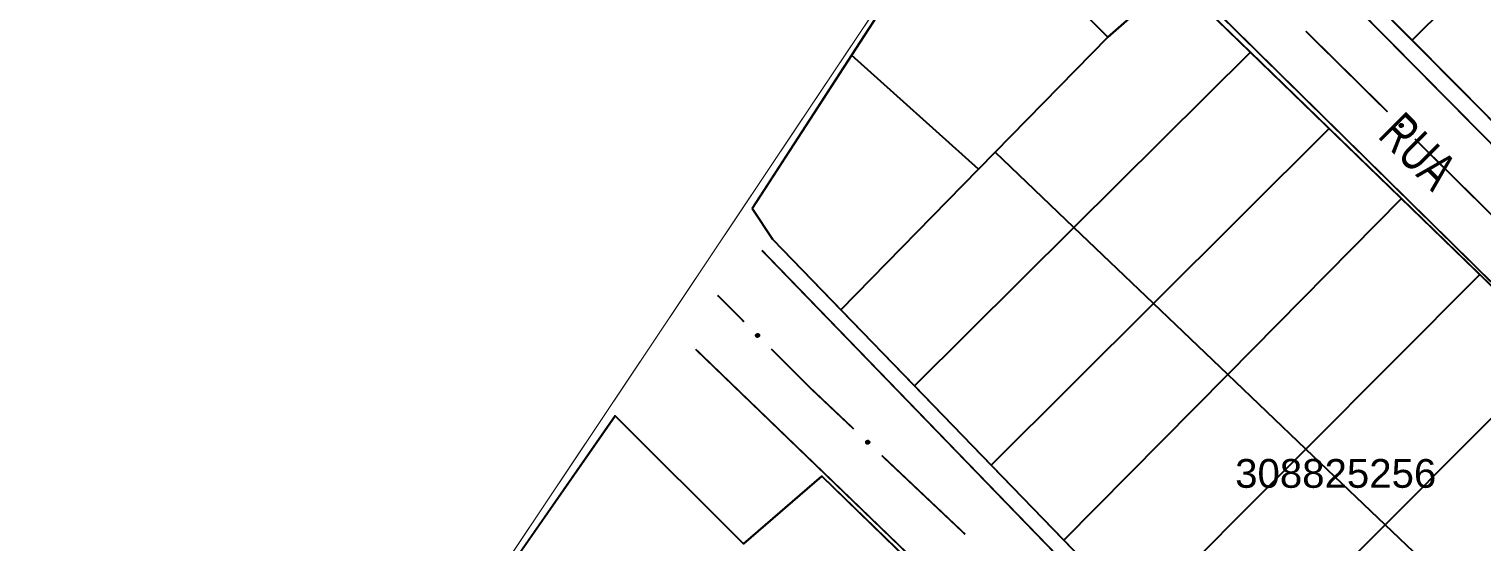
# Model space of a CAD drawing. Extents: x 205150 to 206910, y 4858726 to 4860849.
# Drawn here: x 205389.5 to 205541, y 4860422.2 to 4860475.7 of the extents above; entities that cross this region are included whole.
import ezdxf

# ---------------------------------------------------------------- set-up
doc = ezdxf.new("R2010")
doc.units = 0
doc.header["$LTSCALE"] = 1.5
doc.header["$MEASUREMENT"] = 0
for name, color, linetype in [('CD-MALHA-LOTES', 7, 'CONTINUOUS'), ('CD_TXT_QUADRA', 7, 'CONTINUOUS'), ('LM-LIM-SETOR-FISCAL', 7, 'CONTINUOUS'), ('RU-QUADRAS', 6, 'CONTINUOUS'), ('SV-EIXO-RUA-N-PAV', 6, 'CONTINUOUS'), ('SV-RUA-NAO-PAV-S-GUIA-C-GUIA', 7, 'CONTINUOUS'), ('SV-TXT-RUA-N-PAV-S-GUIA-C-GUIA', 7, 'CONTINUOUS')]:
    doc.layers.add(name, color=color, linetype=linetype)
doc.styles.add('ARIAL', font='ARIAL.TTF')
doc.linetypes.add('Limite', pattern='A,20,-3,[130,ltypeshp.shx,S=6.35,R=0,X=0,Y=0],-3,20', length=46)

msp = doc.modelspace()

# ---------------------------------------------------------------- linework, layer by layer
at = {"layer": 'CD-MALHA-LOTES'}
for points in [[(205533.77, 4860474.5), (205551.89, 4860492.47)], [(205502.04, 4860474.81), (205486.56, 4860490.29), (205475.31, 4860472.94)], [(205533.77, 4860474.5), (205526.03, 4860482.3)], [(205502.04, 4860474.81), (205508.98, 4860480.95), (205516.92, 4860473.26)], [(205490.28, 4860462.81), (205502.04, 4860474.81)], [(205541.92, 4860466.29), (205533.77, 4860474.5)], [(205475.31, 4860472.94), (205464.93, 4860456.94), (205467.07, 4860453.74), (205474.18, 4860446.39)], [(205488.55, 4860461.05), (205475.31, 4860472.94)], [(205498.5, 4860454.96), (205516.92, 4860473.26)], [(205525.12, 4860465.3), (205516.92, 4860473.26)], [(205506.79, 4860447.04), (205525.12, 4860465.3)], [(205532.66, 4860457.98), (205525.12, 4860465.3)], [(205488.55, 4860461.05), (205490.28, 4860462.81)], [(205498.5, 4860454.96), (205490.28, 4860462.81)], [(205474.18, 4860446.39), (205488.55, 4860461.05)], [(205514.53, 4860439.64), (205532.66, 4860457.98)], [(205540.84, 4860450.05), (205532.66, 4860457.98)], [(205481.87, 4860438.44), (205498.5, 4860454.96)], [(205506.79, 4860447.04), (205498.5, 4860454.96)], [(205522.69, 4860431.85), (205540.84, 4860450.05)], [(205549.04, 4860442.1), (205540.84, 4860450.05)], [(205489.86, 4860430.18), (205506.79, 4860447.04)], [(205514.53, 4860439.64), (205506.79, 4860447.04)], [(205474.18, 4860446.39), (205481.87, 4860438.44)], [(205530.97, 4860423.94), (205549.04, 4860442.1)], [(205497.43, 4860422.35), (205514.53, 4860439.64)], [(205522.69, 4860431.85), (205514.53, 4860439.64)], [(205481.87, 4860438.44), (205489.86, 4860430.18)], [(205438.77, 4860418.23), (205450.65, 4860435.33), (205464.02, 4860421.97)], [(205505.19, 4860414.33), (205522.69, 4860431.85)], [(205530.97, 4860423.94), (205522.69, 4860431.85)], [(205489.86, 4860430.18), (205497.43, 4860422.35)], [(205464.02, 4860421.97), (205472.2, 4860429.04), (205481.05, 4860420.42)], [(205513.19, 4860406.06), (205530.97, 4860423.94)], [(205539.19, 4860416.08), (205530.97, 4860423.94)], [(205497.43, 4860422.35), (205505.19, 4860414.33)]]:
    msp.add_lwpolyline(points, dxfattribs=at)
at = {"layer": 'LM-LIM-SETOR-FISCAL', "linetype": 'Limite', "ltscale": 0.1, "const_width": 0.13, "flags": 128}
msp.add_lwpolyline([(205319.29, 4860270.52), (205308.71, 4860256.67), (205305.78, 4860258.84), (205287.54, 4860237.69), (205276.64, 4860225.85), (205246.75, 4860195.21), (205217.93, 4860166.62), (205205.07, 4860154.22), (205154.16, 4860103.62), (205198.33, 4860053.28), (205217.33, 4860073.87), (205228.31, 4860086.13), (205238.29, 4860095.9), (205249.21, 4860104.33), (205257.45, 4860109.18), (205264.02, 4860112.21), (205279.18, 4860117.77), (205286.26, 4860119.79), (205298.64, 4860121.61), (205309.27, 4860122.88), (205318.87, 4860123.38), (205330.48, 4860123.39), (205348.91, 4860120.43), (205359.29, 4860117.56), (205368.87, 4860113.52), (205387.79, 4860104.36), (205416.55, 4860084.92), (205427.35, 4860072.78), (205437.08, 4860059.62), (205479.77, 4859996.22), (205490.09, 4859981.19), (205507.28, 4859955.95), (205301.82, 4859758.53), (205304.27, 4859754.35), (205308.51, 4859743.48), (205314.17, 4859730.07), (205319.34, 4859714.73), (205318.69, 4859702.13), (205317.26, 4859690.64), (205315.74, 4859682.13), (205314.47, 4859670.89), (205312.89, 4859663.45), (205309.4, 4859652.21), (205307.5, 4859644.78), (205307.82, 4859635.75), (205310.04, 4859627.84), (205314.31, 4859618.34), (205319.85, 4859606.63), (205326.97, 4859596.97), (205332.19, 4859589.73), (205339.8, 4859581.22), (205346.76, 4859572.51), (205354, 4859559.81), (205353.39, 4859552.98), (205353.27, 4859547.01), (205355.22, 4859540.43), (205360.95, 4859533.08), (205371.88, 4859519.43), (205377.63, 4859512.44), (205385.79, 4859503.96), (205396.46, 4859500.67), (205404.7, 4859492.02), (205412.93, 4859478.57), (205420.22, 4859461.9), (205423.63, 4859449.31), (205425.2, 4859433.83), (205427.41, 4859417.81), (205434.87, 4859380.22), (205437.8, 4859372.3), (205447.24, 4859361.81), (205453.54, 4859349.48), (205459.05, 4859329.54), (205466.92, 4859311.43), (205476.36, 4859294.25), (205487.12, 4859281.65), (205492.89, 4859272.47), (205496.57, 4859259.35), (205503.39, 4859250.69), (205510.74, 4859242.04), (205513.88, 4859233.64), (205518.87, 4859225.77), (205525.3, 4859218.82), (205532.12, 4859213.83), (205535.79, 4859207.8), (205538.94, 4859201.5), (205542.88, 4859195.99), (205547.34, 4859189.96), (205548.12, 4859187.59), (205557.31, 4859181.03), (205563.87, 4859170.28), (205572.52, 4859159), (205575.67, 4859152.83), (205573.49, 4859146.26), (205574.41, 4859107.72), (205574.1, 4859102.45), (205570.43, 4859091.7), (205564.13, 4859081.46), (205558.88, 4859071.49), (205553.9, 4859063.1), (205553.9, 4859053.65), (205550.78, 4858995.23), (205582.12, 4858999.84), (205643.48, 4859000.72), (205662.02, 4859003.54), (205723.44, 4859017.98), (205780.86, 4859021.75), (205796.46, 4859023.04), (205822.25, 4859018.37), (205884.61, 4859012.81), (205949.14, 4859010.7), (206010.04, 4859007.01), (206085.77, 4858991.23), (206142.93, 4858964.03), (206222.76, 4858955.8), (206247.48, 4858946.16), (206320.03, 4858923.22), (206357.59, 4858908.6), (206441.35, 4858853.88), (206472.45, 4858825.54), (206535.38, 4858773.37), (206582.46, 4858737.4), (206654.71, 4858791.02), (206678.45, 4858818.8), (206712.51, 4858857.69), (206744.07, 4858897.64), (206751.69, 4858909.49), (206759.23, 4858922.23), (206766.2, 4858935.79), (206774.68, 4858954.45), (206780.86, 4858969.77), (206787.32, 4858989.53), (206795.67, 4859017.91), (206801.34, 4859037.45), (206804.81, 4859048.55), (206810.21, 4859067.25), (206818.72, 4859096.7), (206836.07, 4859155.15), (206846.57, 4859191.69), (206849.26, 4859199.97), (206857.1, 4859228.87), (206879.44, 4859306.63), (206888.86, 4859339.28), (206892.9, 4859355.31), (206898.05, 4859377.14), (206902.33, 4859396.65), (206903.66, 4859403.73), (206904.19, 4859408.48), (206905.69, 4859418.05), (206906.56, 4859427.57), (206907.69, 4859436.73), (206908.51, 4859451.61), (206908.98, 4859469.92), (206908.88, 4859478.27), (206909.31, 4859486.41), (206909.8, 4859503.75), (206908.06, 4859522.53), (206905.79, 4859539.89), (206902.11, 4859560.26), (206898.96, 4859576.34), (206897.7, 4859582.09), (206890.37, 4859608.85), (206880.35, 4859645.11), (206869.65, 4859680.81), (206865.82, 4859696.97), (206853.5, 4859740.64), (206829.42, 4859824.64), (206821, 4859851.39), (206812.97, 4859883.79), (206808.11, 4859900.23), (206792.3, 4859957.48), (206787.8, 4859976.76), (206777.66, 4860010.06), (206765, 4860051.58), (206755.54, 4860085.7), (206750.68, 4860101.63), (206741.17, 4860125.56), (206733.16, 4860141.6), (206724.53, 4860155.76), (206720.58, 4860162.18), (206711.45, 4860176.18), (206701.64, 4860187.46), (206699.72, 4860189.66), (206688, 4860201.91), (206676.62, 4860211.53), (206661.73, 4860222.42), (206647.52, 4860230.3), (206635.25, 4860235.79), (206614.85, 4860243.29), (206606.14, 4860245.65), (206597.68, 4860248), (206583.47, 4860251.01), (206568.95, 4860253.89), (206555.52, 4860256.25), (206536.42, 4860258.75), (206515.07, 4860261.46), (206491.2, 4860264.62), (206461.18, 4860268.88), (206439.8, 4860271.78), (206410.63, 4860276.21), (206388.16, 4860279.36), (206368.66, 4860282.7), (206354.57, 4860286.28), (206341.8, 4860291.58), (206328.08, 4860297.72), (206312.52, 4860304.06), (206285.44, 4860316.18), (206266.75, 4860326.61), (206251.28, 4860335.83), (206233.37, 4860347.73), (206203.78, 4860369), (206190.98, 4860381.36), (206176.1, 4860393.77), (206148.73, 4860420.73), (206131.72, 4860438.15), (206119.93, 4860450.72), (206096.07, 4860474.64), (206079.22, 4860491.32), (206053.65, 4860516.64), (206024.02, 4860544.98), (206003.48, 4860565.32), (205982.61, 4860587.19), (205969.68, 4860601.5), (205947.41, 4860624.23), (205941.47, 4860630.27), (205933.71, 4860637.54), (205921.87, 4860648.63), (205904.16, 4860665.5), (205891.55, 4860678.66), (205883.32, 4860686.89), (205866.07, 4860704.91), (205856.37, 4860714.35), (205825.17, 4860745.55), (205813.99, 4860756.84), (205803.22, 4860767.55), (205796.49, 4860774.25), (205790.73, 4860779.92), (205778.11, 4860792.25), (205767.26, 4860803.09), (205754.34, 4860816.31), (205748.7, 4860822.1), (205743.2, 4860827.74), (205737.56, 4860833.24), (205728.8, 4860841.85), (205722.27, 4860848.82), (205716.69, 4860834.76), (205683.28, 4860785.15), (205648.13, 4860731.52), (205621.03, 4860690.19), (205590.06, 4860643.83), (205580.55, 4860630.3), (205567.6, 4860611.82), (205565.6, 4860608.82), (205469.79, 4860465.73), (205420.74, 4860392.29), (205335.67, 4860262.2), (205321.6, 4860273.55)], close=True, dxfattribs=at)
at = {"layer": 'RU-QUADRAS'}
for points in [[(205527.54, 4860551.32), (205498.98, 4860509.56), (205589.4, 4860418.44), (205625.99, 4860455.25)], [(205486.56, 4860490.29), (205464.93, 4860456.94), (205467.07, 4860453.74), (205544.23, 4860373.97), (205581.87, 4860410.26), (205508.98, 4860480.95), (205502.04, 4860474.81)], [(205450.65, 4860435.33), (205427.74, 4860402.35), (205500.84, 4860329.29), (205536.57, 4860366.35), (205472.2, 4860429.04), (205464.02, 4860421.97)]]:
    msp.add_lwpolyline(points, close=True, dxfattribs=at)
at = {"layer": 'SV-EIXO-RUA-N-PAV', "const_width": 0.18, "flags": 128}
for points in [[(205528.89, 4860469.31), (205522.67, 4860475.44)], [(205529.08, 4860469.12), (205528.89, 4860469.31)], [(205531.21, 4860467.01), (205529.08, 4860469.12)], [(205542.58, 4860455.76), (205534.05, 4860464.2)], [(205461.97, 4860447.25), (205461.32, 4860447.89)], [(205464.09, 4860445.12), (205461.97, 4860447.25)], [(205470.98, 4860438.24), (205466.92, 4860442.3)], [(205471.17, 4860438.06), (205470.98, 4860438.24)], [(205475.53, 4860433.94), (205471.17, 4860438.06)], [(205487.16, 4860422.95), (205478.44, 4860431.19)]]:
    msp.add_lwpolyline(points, dxfattribs=at)
at = {"layer": 'SV-EIXO-RUA-N-PAV', "flags": 128}
for points in [[(205532.66, 4860465.43), (205532.61, 4860465.43), (205532.57, 4860465.44), (205532.53, 4860465.45), (205532.51, 4860465.48), (205532.48, 4860465.5), (205532.47, 4860465.54), (205532.46, 4860465.57), (205532.46, 4860465.62), (205532.47, 4860465.67), (205532.48, 4860465.7), (205532.51, 4860465.73), (205532.53, 4860465.75), (205532.57, 4860465.77), (205532.61, 4860465.78), (205532.66, 4860465.78), (205532.7, 4860465.77), (205532.73, 4860465.75), (205532.76, 4860465.73), (205532.78, 4860465.7), (205532.8, 4860465.67), (205532.81, 4860465.63), (205532.81, 4860465.58), (205532.8, 4860465.54), (205532.78, 4860465.5), (205532.76, 4860465.48), (205532.73, 4860465.45), (205532.7, 4860465.44), (205532.66, 4860465.43)], [(205465.53, 4860443.53), (205465.48, 4860443.53), (205465.44, 4860443.54), (205465.4, 4860443.56), (205465.38, 4860443.58), (205465.36, 4860443.61), (205465.34, 4860443.64), (205465.33, 4860443.68), (205465.33, 4860443.73), (205465.34, 4860443.77), (205465.36, 4860443.8), (205465.38, 4860443.83), (205465.41, 4860443.85), (205465.44, 4860443.87), (205465.48, 4860443.88), (205465.53, 4860443.88), (205465.57, 4860443.87), (205465.6, 4860443.85), (205465.63, 4860443.83), (205465.65, 4860443.8), (205465.67, 4860443.77), (205465.68, 4860443.73), (205465.68, 4860443.68), (205465.67, 4860443.64), (205465.65, 4860443.61), (205465.63, 4860443.58), (205465.6, 4860443.56), (205465.57, 4860443.54), (205465.53, 4860443.53)], [(205477.01, 4860432.39), (205476.96, 4860432.38), (205476.92, 4860432.39), (205476.89, 4860432.41), (205476.86, 4860432.43), (205476.84, 4860432.46), (205476.82, 4860432.49), (205476.81, 4860432.53), (205476.81, 4860432.58), (205476.82, 4860432.62), (205476.83, 4860432.66), (205476.85, 4860432.68), (205476.88, 4860432.71), (205476.91, 4860432.72), (205476.95, 4860432.74), (205477, 4860432.74), (205477.04, 4860432.73), (205477.08, 4860432.71), (205477.1, 4860432.69), (205477.13, 4860432.66), (205477.15, 4860432.63), (205477.16, 4860432.59), (205477.16, 4860432.54), (205477.15, 4860432.5), (205477.13, 4860432.47), (205477.11, 4860432.44), (205477.08, 4860432.42), (205477.05, 4860432.4), (205477.01, 4860432.39)]]:
    msp.add_lwpolyline(points, close=True, dxfattribs=at)
for points in [[(205532.71, 4860465.45), (205532.46, 4860465.64)], [(205532.7, 4860465.44), (205532.46, 4860465.62)], [(205532.68, 4860465.43), (205532.46, 4860465.6)], [(205532.66, 4860465.43), (205532.46, 4860465.57)], [(205532.73, 4860465.45), (205532.47, 4860465.67)], [(205532.63, 4860465.43), (205532.47, 4860465.55)], [(205532.61, 4860465.43), (205532.47, 4860465.54)], [(205532.76, 4860465.48), (205532.48, 4860465.7)], [(205532.74, 4860465.47), (205532.48, 4860465.68)], [(205532.58, 4860465.43), (205532.48, 4860465.51)], [(205532.57, 4860465.44), (205532.48, 4860465.5)], [(205532.77, 4860465.49), (205532.5, 4860465.71)], [(205532.78, 4860465.5), (205532.51, 4860465.73)], [(205532.79, 4860465.52), (205532.52, 4860465.74)], [(205532.8, 4860465.54), (205532.53, 4860465.75)], [(205532.8, 4860465.56), (205532.55, 4860465.76)], [(205532.81, 4860465.58), (205532.57, 4860465.77)], [(205532.8, 4860465.6), (205532.59, 4860465.77)], [(205532.81, 4860465.63), (205532.61, 4860465.78)], [(205532.8, 4860465.65), (205532.64, 4860465.77)], [(205532.8, 4860465.67), (205532.66, 4860465.78)], [(205532.78, 4860465.69), (205532.68, 4860465.77)], [(205532.78, 4860465.7), (205532.7, 4860465.77)], [(205465.57, 4860443.54), (205465.33, 4860443.73)], [(205465.55, 4860443.54), (205465.33, 4860443.7)], [(205465.53, 4860443.53), (205465.33, 4860443.68)], [(205465.6, 4860443.56), (205465.34, 4860443.77)], [(205465.58, 4860443.55), (205465.34, 4860443.75)], [(205465.5, 4860443.53), (205465.34, 4860443.65)], [(205465.48, 4860443.53), (205465.34, 4860443.64)], [(205465.61, 4860443.57), (205465.35, 4860443.78)], [(205465.63, 4860443.58), (205465.36, 4860443.8)], [(205465.46, 4860443.54), (205465.36, 4860443.62)], [(205465.44, 4860443.54), (205465.36, 4860443.61)], [(205465.64, 4860443.6), (205465.37, 4860443.82)], [(205465.65, 4860443.61), (205465.38, 4860443.83)], [(205465.66, 4860443.63), (205465.39, 4860443.84)], [(205465.67, 4860443.64), (205465.41, 4860443.85)], [(205465.67, 4860443.66), (205465.43, 4860443.86)], [(205465.68, 4860443.68), (205465.44, 4860443.87)], [(205465.68, 4860443.71), (205465.46, 4860443.87)], [(205465.68, 4860443.73), (205465.48, 4860443.88)], [(205465.67, 4860443.75), (205465.51, 4860443.88)], [(205465.67, 4860443.77), (205465.53, 4860443.88)], [(205465.66, 4860443.79), (205465.55, 4860443.87)], [(205465.65, 4860443.8), (205465.57, 4860443.87)], [(205477.07, 4860432.41), (205476.81, 4860432.6)], [(205477.05, 4860432.4), (205476.81, 4860432.58)], [(205477.03, 4860432.39), (205476.81, 4860432.55)], [(205477.01, 4860432.39), (205476.81, 4860432.53)], [(205477.08, 4860432.42), (205476.82, 4860432.62)], [(205476.98, 4860432.39), (205476.82, 4860432.51)], [(205476.96, 4860432.38), (205476.82, 4860432.49)], [(205477.11, 4860432.44), (205476.83, 4860432.66)], [(205477.09, 4860432.43), (205476.83, 4860432.63)], [(205476.94, 4860432.39), (205476.84, 4860432.47)], [(205476.92, 4860432.39), (205476.84, 4860432.46)], [(205477.13, 4860432.47), (205476.85, 4860432.68)], [(205477.12, 4860432.46), (205476.85, 4860432.67)], [(205477.14, 4860432.49), (205476.87, 4860432.69)], [(205477.15, 4860432.5), (205476.88, 4860432.71)], [(205477.15, 4860432.52), (205476.9, 4860432.71)], [(205477.16, 4860432.54), (205476.91, 4860432.72)], [(205477.15, 4860432.57), (205476.94, 4860432.73)], [(205477.16, 4860432.59), (205476.95, 4860432.74)], [(205477.15, 4860432.61), (205476.98, 4860432.73)], [(205477.15, 4860432.63), (205477, 4860432.74)], [(205477.13, 4860432.65), (205477.03, 4860432.73)], [(205477.13, 4860432.66), (205477.04, 4860432.73)]]:
    msp.add_lwpolyline(points, dxfattribs=at)
at = {"layer": 'SV-RUA-NAO-PAV-S-GUIA-C-GUIA', "const_width": 0.18, "flags": 128}
for points in [[(205502.01, 4860506.51), (205501.06, 4860505.09), (205582.21, 4860423.09), (205588.95, 4860416.29), (205627.36, 4860454.12), (205581.83, 4860498.89)], [(205465.94, 4860452.59), (205544.37, 4860371.51), (205582.28, 4860409.62), (205494.81, 4860495.77), (205490.68, 4860489.59)], [(205429.91, 4860398.71), (205500.87, 4860327.99), (205538.43, 4860365.7), (205459.03, 4860442.27)]]:
    msp.add_lwpolyline(points, dxfattribs=at)

# ---------------------------------------------------------------- texts
at = {"layer": 'CD_TXT_QUADRA', "style": 'ARIAL'}
msp.add_text('308825256  ', height=3, dxfattribs=at).set_placement((205515.31, 4860427.81))
at = {"layer": 'SV-TXT-RUA-N-PAV-S-GUIA-C-GUIA', "style": 'ARIAL', "width": 0.7}
msp.add_text('RUA                                                                                                                                  SN  5', height=4, rotation=315, dxfattribs=at).set_placement((205530.06, 4860464.43))

doc.saveas('drawing.dxf')
